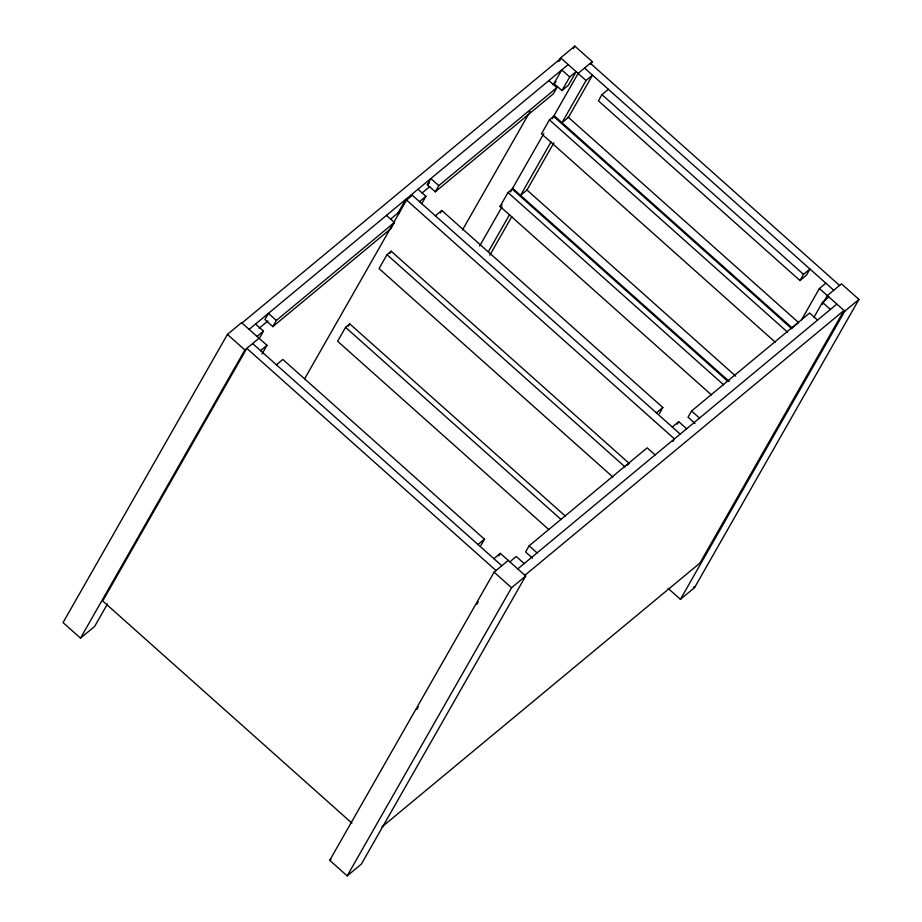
<?xml version="1.0" encoding="UTF-8"?>
<svg xmlns="http://www.w3.org/2000/svg" width="922" height="922" viewBox="0 0 922 922"><rect width="100%" height="100%" fill="white"/><g stroke="black" fill="none" stroke-linecap="round" stroke-linejoin="round"><path stroke-width="1.38" d="M262.021 353.99L266.977 345.301L241.576 322.654L227.423 334.409L63.053 622.581L80.514 638.139L94.666 626.395L107.471 603.945M80.514 638.139L244.883 349.968L259.036 338.224M259.255 338.535L263.485 331.113L255.555 324.037M276.358 320.441L268.417 313.365L264.891 319.542L272.831 326.618L276.358 320.441L394.409 222.467L386.468 215.391M304.56 378.919L406.556 200.086L412.353 195.28M394.409 222.467L390.87 228.656L272.831 326.618M565.301 516.066L349.726 323.864L345.543 327.333L337.613 341.244L548.89 529.62M627.179 465.218L629.265 463.478L391.17 251.199L386.986 254.668L379.057 268.59L612.865 477.043M427.324 184.734L430.851 178.557L438.791 185.633L435.265 191.811L427.324 184.734L429.537 182.913M348.401 326.181L349.726 323.864M389.845 253.515L391.17 251.199M421.688 203.727L425.929 196.305L417.989 189.229M440.393 212.936L441.799 210.458L662.837 407.524L659.299 413.713M462.464 230.004L530.069 111.493M558.536 61.59L560.668 57.844L574.821 46.1L592.281 61.67L590.875 64.125M559.654 60.668L561.06 58.201L241.979 323.011M573.392 48.589L574.821 46.1M548.901 80.583L556.842 87.659L553.315 93.848L435.265 191.811M561.947 90.587L569.704 76.987L576.146 71.639L568.378 85.25L561.947 90.587L554.007 83.51L561.775 69.911L569.704 76.987M711.335 394.812L500.047 206.436L507.987 192.525L512.171 189.056L727.735 381.259M791.71 328.67L553.615 116.391L549.431 119.86L541.491 133.782L775.298 342.235M479.682 246.001L501.983 206.897M510.523 191.926L543.819 133.563M552.29 118.708L578.129 73.414L592.281 61.67M488.326 251.844L509.601 214.549M551.045 141.884L520.538 195.36L526.981 190.013L553.926 142.76M586.058 80.491L561.994 122.695L568.425 117.359L592.5 75.155L586.058 80.491L560.668 57.844M489.801 255.198L511.779 216.67M608.37 89.307L601.939 94.643L598.413 100.821L799.996 280.553L806.427 275.217L809.954 269.028L803.523 274.376L799.996 280.553M480.904 545.375L484.442 539.186L282.847 359.453L276.416 364.789M498.883 555.839L500.312 553.338L525.701 575.985L361.332 864.156L347.179 875.9L329.719 860.33L494.088 572.159L508.241 560.415M416.848 709.375L418.277 706.874M476.766 604.325L478.195 601.824M655.116 454.915L647.186 447.838L529.136 545.812L525.609 551.99L532.547 558.19M347.179 875.9L511.549 587.729L525.701 575.985M677.278 424.178L678.707 421.677L686.636 428.753M672.991 441.408L674.42 438.895L405.761 199.371L398.004 212.982L398.8 213.685M817.56 320.107L809.62 313.031L691.569 411.005L688.043 417.182L694.992 423.382M801.564 319.784L819.393 288.528L825.824 283.181M813.93 317.364L822.482 302.358L828.924 297.011M822.343 304.352L827.334 295.605L841.486 283.861L858.947 299.42L694.577 587.591L680.424 599.346L668.093 588.351M680.424 599.346L844.794 311.163L858.947 299.42M249.113 329.385L568.206 64.563M259.082 328.278L267.945 320.914M390.928 218.86L399.941 211.38M421.953 193.113L429.71 186.67M552.693 84.605L556.012 81.851M257.054 336.461L263.485 331.113M419.498 201.653L425.929 196.305M438.791 185.633L556.842 87.659M260.546 350.637L266.977 345.301M435.368 215.794L441.799 210.458M500.047 206.436L502.133 204.707M477.999 544.522L484.442 539.186M656.395 412.872L662.837 407.524M493.881 558.674L500.312 553.338M509.831 561.832L516.262 556.485L524.203 563.561M672.276 427.024L678.707 421.677M517.772 568.909L836.853 304.087M524.918 575.27L843.999 310.46L699.913 563.077L381.927 826.965M329.719 860.33L331.01 859.269M590.345 63.272L839.562 285.451M584.56 68.078L833.765 290.257M601.939 94.643L803.523 274.376M819.393 288.528L844.794 311.163M822.482 302.358L830.422 309.435M567.987 116.979L798.579 322.562L792.148 327.898L554.053 115.619M549.431 119.86L787.526 332.139M526.543 189.632L735.687 376.095M512.609 188.284L729.256 381.443M507.987 192.525L723.563 384.728M691.569 411.005L699.51 418.081M411.558 194.577L680.206 434.101M386.986 254.668L625.081 466.947M693.782 586.888L694.577 587.591M345.543 327.333L561.118 519.535M529.136 545.812L537.065 552.889M252.605 343.56L501.81 565.751M496.024 570.557L246.819 348.366L102.722 600.983L351.939 823.173M227.423 334.409L244.883 349.968M494.088 572.159L511.549 587.729"/></g></svg>
